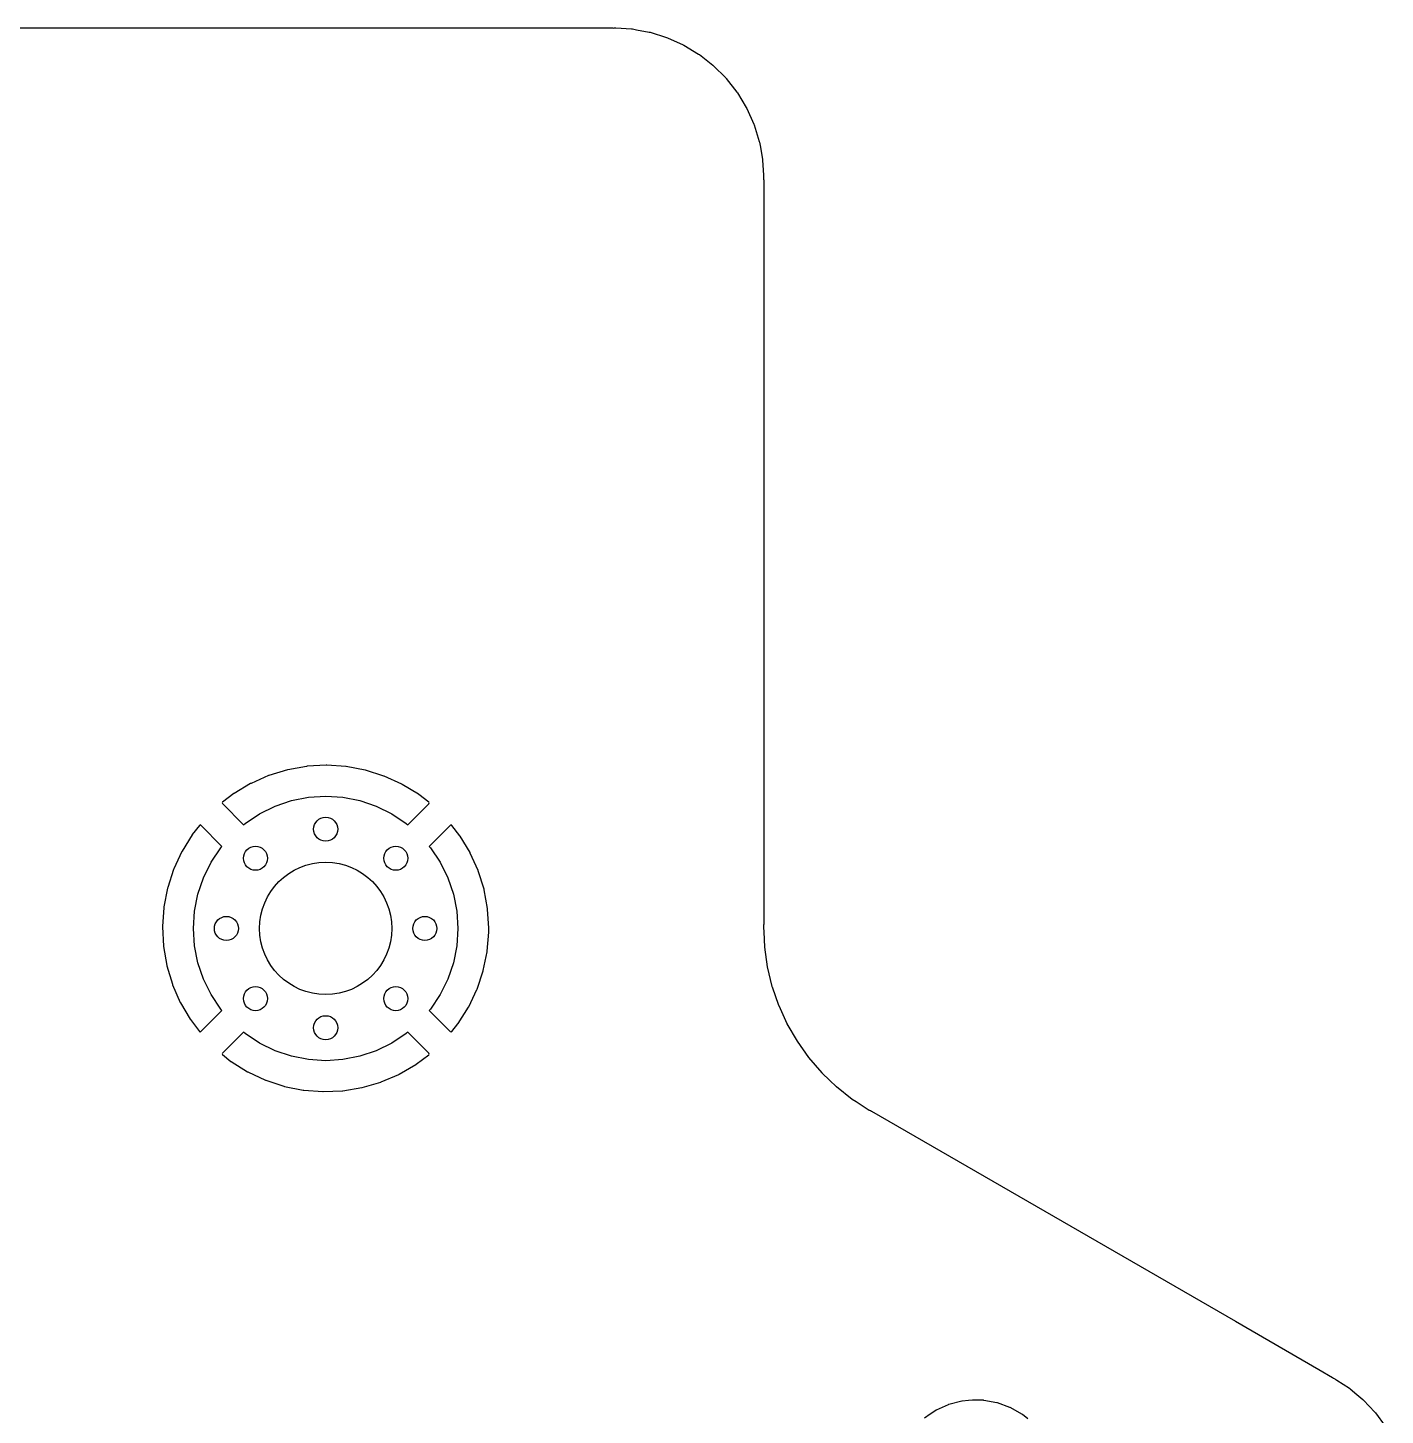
# Model space of a CAD drawing. Extents: x 189 to 319, y -167 to -61.
# Drawn here: x 263.98 to 286.56, y -83.89 to -60.82 of the extents above; entities that cross this region are included whole.
import ezdxf

# ---------------------------------------------------------------- set-up
doc = ezdxf.new("R2010")
doc.units = 0
doc.layers.add('BLACK', color=7, linetype='CONTINUOUS')

msp = doc.modelspace()

# ---------------------------------------------------------------- linework, layer by layer
at = {"layer": 'BLACK', "linetype": 'CONTINUOUS'}
for p, q in [((234.312, -60.8225), (273.681, -60.8225)), ((273.681, -60.8225), (273.7, -60.824)), ((273.7, -60.824), (273.715, -60.8263)), ((273.715, -60.8263), (273.715, -60.8263)), ((273.715, -60.8263), (273.724, -60.8277)), ((273.724, -60.8277), (273.741, -60.8255)), ((273.741, -60.8255), (273.765, -60.8246)), ((273.765, -60.8246), (274.023, -60.8402)), ((274.023, -60.8402), (274.038, -60.8421)), ((274.038, -60.8421), (274.109, -60.855)), ((274.109, -60.855), (274.319, -60.8936)), ((274.319, -60.8936), (274.334, -60.8972)), ((274.334, -60.8972), (274.606, -60.9822)), ((274.606, -60.9822), (274.621, -60.9876)), ((274.621, -60.9876), (274.881, -61.1048)), ((274.881, -61.1048), (274.895, -61.1119)), ((274.895, -61.1119), (275.139, -61.2597)), ((275.139, -61.2597), (275.152, -61.2684)), ((275.152, -61.2684), (275.377, -61.4445)), ((275.377, -61.4445), (275.388, -61.4546)), ((275.388, -61.4546), (275.59, -61.6566)), ((275.59, -61.6566), (275.6, -61.668)), ((275.6, -61.668), (275.776, -61.8929)), ((275.776, -61.8929), (275.785, -61.9054)), ((275.785, -61.9054), (275.933, -62.1499)), ((275.933, -62.1499), (275.94, -62.1634)), ((275.94, -62.1634), (276.057, -62.4239)), ((276.057, -62.4239), (276.062, -62.4381)), ((276.062, -62.4381), (276.147, -62.7109)), ((276.147, -62.7109), (276.151, -62.7257)), ((276.151, -62.7257), (276.161, -62.7811)), ((276.161, -62.7811), (276.202, -63.0067)), ((276.202, -63.0067), (276.204, -63.0218)), ((276.204, -63.0218), (276.219, -63.2725)), ((276.218, -63.2994), (276.217, -63.3083)), ((276.217, -63.3083), (276.218, -63.3172)), ((276.219, -63.2725), (276.218, -63.2992)), ((276.218, -63.2992), (276.218, -63.2994)), ((276.218, -63.3172), (276.218, -63.3172)), ((276.218, -63.3172), (276.221, -63.3398)), ((276.221, -63.3398), (276.222, -63.3561)), ((276.222, -63.3561), (276.222, -75.7212)), ((268.622, -73.1007), (268.308, -73.1563)), ((268.629, -73.0998), (268.622, -73.1007)), ((268.948, -73.0823), (268.629, -73.0998)), ((268.955, -73.0823), (268.948, -73.0823)), ((269.274, -73.1032), (268.955, -73.0823)), ((269.281, -73.1041), (269.274, -73.1032)), ((269.595, -73.1631), (269.281, -73.1041)), ((267.988, -73.2537), (267.697, -73.3827)), ((267.995, -73.2511), (267.988, -73.2537)), ((268.301, -73.1581), (267.995, -73.2511)), ((268.308, -73.1563), (268.301, -73.1581)), ((269.602, -73.1649), (269.595, -73.1631)), ((269.906, -73.2611), (269.602, -73.1649)), ((269.913, -73.2638), (269.906, -73.2611)), ((270.204, -73.3958), (269.913, -73.2638)), ((267.41, -73.5535), (267.224, -73.6968)), ((267.416, -73.5492), (267.41, -73.5535)), ((267.69, -73.3862), (267.416, -73.5492)), ((267.697, -73.3827), (267.69, -73.3862)), ((270.21, -73.3994), (270.204, -73.3958)), ((270.483, -73.5653), (270.21, -73.3994)), ((270.489, -73.5696), (270.483, -73.5653)), ((270.651, -73.6977), (270.489, -73.5696)), ((267.224, -73.6968), (267.215, -73.7084)), ((267.215, -73.7084), (267.222, -73.7203)), ((267.222, -73.7203), (267.573, -74.0715)), ((267.837, -73.8897), (268.096, -73.7625)), ((268.096, -73.7625), (268.368, -73.67)), ((268.368, -73.67), (268.65, -73.6138)), ((268.65, -73.6138), (268.938, -73.595)), ((268.938, -73.595), (269.225, -73.6138)), ((269.225, -73.6138), (269.507, -73.67)), ((269.507, -73.67), (269.779, -73.7625)), ((269.779, -73.7625), (270.037, -73.8897)), ((270.302, -74.0715), (270.652, -73.7212)), ((270.659, -73.7084), (270.651, -73.6977)), ((270.652, -73.7212), (270.659, -73.7084)), ((267.598, -74.0496), (267.837, -73.8897)), ((270.037, -73.8897), (270.277, -74.0496)), ((266.716, -74.2383), (266.549, -74.5098)), ((266.72, -74.2321), (266.716, -74.2383)), ((266.84, -74.0813), (266.72, -74.2321)), ((266.851, -74.0736), (266.84, -74.0813)), ((266.864, -74.0807), (266.851, -74.0736)), ((267.214, -74.4307), (266.864, -74.0807)), ((267.573, -74.0715), (267.598, -74.0496)), ((270.277, -74.0496), (270.302, -74.0715)), ((271.012, -74.0797), (270.661, -74.4307)), ((271.024, -74.0732), (271.012, -74.0797)), ((271.035, -74.0816), (271.024, -74.0732)), ((271.171, -74.2554), (271.035, -74.0816)), ((271.175, -74.2616), (271.171, -74.2554)), ((271.34, -74.5348), (271.175, -74.2616)), ((267.032, -74.695), (267.192, -74.4557)), ((267.192, -74.4557), (267.214, -74.4307)), ((270.661, -74.4307), (270.683, -74.4557)), ((270.683, -74.4557), (270.843, -74.695)), ((266.545, -74.5164), (266.411, -74.8061)), ((266.549, -74.5098), (266.545, -74.5164)), ((266.905, -74.9531), (267.032, -74.695)), ((270.843, -74.695), (270.97, -74.9531)), ((271.343, -74.5416), (271.34, -74.5348)), ((271.474, -74.8326), (271.343, -74.5416)), ((266.409, -74.8131), (266.311, -75.1167)), ((266.411, -74.8061), (266.409, -74.8131)), ((266.812, -75.2256), (266.905, -74.9531)), ((270.97, -74.9531), (271.063, -75.2256)), ((271.476, -74.8397), (271.474, -74.8326)), ((271.571, -75.1443), (271.476, -74.8397)), ((266.309, -75.124), (266.248, -75.4372)), ((266.311, -75.1167), (266.309, -75.124)), ((271.573, -75.1516), (271.571, -75.1443)), ((271.63, -75.4654), (271.573, -75.1516)), ((266.756, -75.5078), (266.812, -75.2256)), ((271.063, -75.2256), (271.119, -75.5078)), ((266.247, -75.4447), (266.225, -75.7628)), ((266.248, -75.4372), (266.247, -75.4447)), ((266.738, -75.795), (266.756, -75.5078)), ((271.119, -75.5078), (271.137, -75.795)), ((271.631, -75.4729), (271.63, -75.4654)), ((271.65, -75.7928), (271.631, -75.4729)), ((266.225, -75.7628), (266.225, -75.7704)), ((266.225, -75.7704), (266.241, -76.0889)), ((266.756, -76.0822), (266.738, -75.795)), ((271.137, -75.795), (271.119, -76.0822)), ((271.624, -76.1735), (271.65, -75.8541)), ((271.65, -75.7972), (271.65, -75.7928)), ((271.65, -75.8496), (271.65, -75.7972)), ((271.65, -75.8541), (271.65, -75.8496)), ((276.221, -75.7406), (276.217, -75.7643)), ((276.217, -75.7643), (276.218, -75.7732)), ((276.218, -75.7732), (276.218, -75.7744)), ((276.218, -75.7744), (276.218, -75.7804)), ((276.218, -75.7804), (276.222, -75.8496)), ((276.222, -75.7212), (276.221, -75.7406)), ((276.222, -75.8496), (276.234, -76.1044)), ((266.241, -76.0889), (266.242, -76.0964)), ((266.242, -76.0964), (266.296, -76.4108)), ((266.812, -76.3644), (266.756, -76.0822)), ((271.119, -76.0822), (271.063, -76.3644)), ((276.234, -76.1044), (276.281, -76.4352)), ((271.559, -76.4934), (271.623, -76.181)), ((271.623, -76.181), (271.624, -76.1735)), ((266.296, -76.4108), (266.297, -76.4181)), ((266.297, -76.4181), (266.389, -76.7237)), ((266.905, -76.6369), (266.812, -76.3644)), ((271.063, -76.3644), (270.97, -76.6369)), ((271.456, -76.8033), (271.557, -76.5008)), ((271.557, -76.5008), (271.559, -76.4934)), ((276.281, -76.4352), (276.36, -76.76)), ((266.389, -76.7237), (266.391, -76.7308)), ((266.391, -76.7308), (266.519, -77.0232)), ((267.032, -76.895), (266.905, -76.6369)), ((270.97, -76.6369), (270.843, -76.895)), ((271.453, -76.8103), (271.456, -76.8033)), ((276.36, -76.76), (276.361, -76.7628)), ((276.361, -76.7628), (276.361, -76.7628)), ((276.361, -76.7628), (276.469, -77.073)), ((266.519, -77.0232), (266.522, -77.0299)), ((266.522, -77.0299), (266.684, -77.3049)), ((267.192, -77.1343), (267.032, -76.895)), ((270.843, -76.895), (270.683, -77.1343)), ((271.317, -77.0985), (271.453, -76.8103)), ((266.863, -77.5107), (267.214, -77.1593)), ((267.214, -77.1593), (267.192, -77.1343)), ((270.683, -77.1343), (270.661, -77.1593)), ((270.661, -77.1593), (271.011, -77.5091)), ((271.143, -77.3749), (271.313, -77.1052)), ((271.313, -77.1052), (271.317, -77.0985)), ((276.469, -77.073), (276.469, -77.073)), ((276.469, -77.073), (276.47, -77.0758)), ((276.47, -77.0758), (276.471, -77.0785)), ((276.471, -77.0785), (276.606, -77.3749)), ((266.684, -77.3049), (266.688, -77.3111)), ((266.688, -77.3111), (266.839, -77.5089)), ((271.034, -77.5089), (271.138, -77.3811)), ((271.138, -77.3811), (271.143, -77.3749)), ((276.606, -77.3749), (276.608, -77.3798)), ((276.608, -77.3798), (276.776, -77.6692)), ((266.839, -77.5089), (266.85, -77.5174)), ((266.85, -77.5174), (266.863, -77.5107)), ((267.573, -77.5185), (267.223, -77.8684)), ((267.598, -77.5404), (267.573, -77.5185)), ((267.837, -77.7003), (267.598, -77.5404)), ((268.096, -77.8275), (267.837, -77.7003)), ((270.037, -77.7003), (269.779, -77.8275)), ((270.277, -77.5404), (270.037, -77.7003)), ((270.302, -77.5185), (270.277, -77.5404)), ((270.654, -77.8703), (270.302, -77.5185)), ((271.011, -77.5091), (271.024, -77.5162)), ((271.024, -77.5162), (271.034, -77.5089)), ((276.776, -77.6692), (276.969, -77.9415)), ((267.223, -77.8684), (267.216, -77.8814)), ((267.216, -77.8814), (267.224, -77.8919)), ((267.224, -77.8919), (267.363, -78.004)), ((268.368, -77.92), (268.096, -77.8275)), ((268.65, -77.9762), (268.368, -77.92)), ((269.507, -77.92), (269.225, -77.9762)), ((269.779, -77.8275), (269.507, -77.92)), ((270.442, -78.0524), (270.652, -77.8939)), ((270.652, -77.8939), (270.66, -77.8825)), ((270.66, -77.8825), (270.654, -77.8703)), ((276.969, -77.9415), (277.188, -78.194)), ((267.363, -78.004), (267.369, -78.0084)), ((267.369, -78.0084), (267.64, -78.1772)), ((267.64, -78.1772), (267.646, -78.1808)), ((267.646, -78.1808), (267.935, -78.3158)), ((268.938, -77.995), (268.65, -77.9762)), ((269.225, -77.9762), (268.938, -77.995)), ((270.16, -78.2168), (270.436, -78.0566)), ((270.436, -78.0566), (270.442, -78.0524)), ((267.935, -78.3158), (267.942, -78.3186)), ((267.942, -78.3186), (268.245, -78.418)), ((268.245, -78.418), (268.253, -78.4199)), ((269.547, -78.4384), (269.853, -78.3486)), ((269.853, -78.3486), (269.86, -78.3461)), ((269.86, -78.3461), (270.153, -78.2202)), ((270.153, -78.2202), (270.16, -78.2168)), ((277.188, -78.194), (277.323, -78.3223)), ((277.323, -78.3223), (277.425, -78.4199)), ((268.253, -78.4199), (268.566, -78.4821)), ((268.566, -78.4821), (268.573, -78.4831)), ((268.573, -78.4831), (268.891, -78.5073)), ((268.891, -78.5073), (268.899, -78.5074)), ((268.899, -78.5074), (269.217, -78.4933)), ((269.217, -78.4933), (269.225, -78.4925)), ((269.225, -78.4925), (269.539, -78.4401)), ((269.539, -78.4401), (269.547, -78.4384)), ((277.425, -78.4199), (277.43, -78.4247)), ((277.43, -78.4247), (277.693, -78.6313)), ((277.693, -78.6313), (277.759, -78.6739)), ((277.759, -78.6739), (277.945, -78.7935)), ((277.945, -78.7935), (277.957, -78.8024)), ((277.957, -78.8024), (277.959, -78.8035)), ((277.959, -78.8035), (277.959, -78.8035)), ((277.959, -78.8035), (277.963, -78.8066)), ((277.963, -78.8066), (277.967, -78.8091)), ((277.967, -78.8091), (277.967, -78.8091)), ((277.967, -78.8091), (277.968, -78.8097)), ((277.968, -78.8097), (277.973, -78.813)), ((277.973, -78.813), (277.999, -78.8234)), ((277.999, -78.8234), (278.015, -78.8312)), ((278.015, -78.8312), (284.066, -82.3249)), ((284.066, -82.3249), (285.452, -83.1247)), ((285.452, -83.1247), (285.683, -83.2585)), ((285.683, -83.2585), (285.699, -83.2694)), ((285.699, -83.2694), (285.718, -83.2845)), ((285.718, -83.2845), (285.726, -83.2879)), ((285.726, -83.2879), (285.726, -83.2879)), ((285.726, -83.2879), (285.734, -83.2913)), ((285.734, -83.2913), (285.755, -83.3024)), ((285.755, -83.3024), (285.962, -83.4383)), ((285.962, -83.4383), (285.974, -83.4471)), ((285.974, -83.4471), (286.088, -83.5425)), ((279.292, -83.7122), (279.091, -83.8026)), ((279.297, -83.71), (279.292, -83.7122)), ((279.292, -83.7122), (279.292, -83.7122)), ((279.302, -83.7087), (279.297, -83.71)), ((279.515, -83.6534), (279.302, -83.7087)), ((279.302, -83.7087), (279.302, -83.7087)), ((279.52, -83.6521), (279.515, -83.6534)), ((279.515, -83.6534), (279.515, -83.6534)), ((279.525, -83.6516), (279.52, -83.6521)), ((279.625, -83.6431), (279.525, -83.6516)), ((279.525, -83.6516), (279.525, -83.6516)), ((279.692, -83.6375), (279.625, -83.6431)), ((279.854, -83.6375), (279.692, -83.6375)), ((279.856, -83.6375), (279.854, -83.6375)), ((279.861, -83.6378), (279.856, -83.6375)), ((279.856, -83.6375), (279.856, -83.6375)), ((279.878, -83.6386), (279.861, -83.6378)), ((279.882, -83.6393), (279.878, -83.6386)), ((280.1, -83.6787), (279.882, -83.6393)), ((279.882, -83.6393), (279.882, -83.6393)), ((280.105, -83.6797), (280.1, -83.6787)), ((280.1, -83.6787), (280.1, -83.6787)), ((280.11, -83.6815), (280.105, -83.6797)), ((280.317, -83.7565), (280.11, -83.6815)), ((280.11, -83.6815), (280.11, -83.6815)), ((286.088, -83.5425), (286.185, -83.6239)), ((286.185, -83.6239), (286.195, -83.634)), ((286.195, -83.634), (286.384, -83.8341)), ((278.99, -83.8699), (278.895, -83.9336)), ((279.082, -83.8077), (278.99, -83.8699)), ((279.086, -83.8048), (279.082, -83.8077)), ((279.082, -83.8077), (279.082, -83.8077)), ((279.091, -83.8026), (279.086, -83.8048)), ((280.322, -83.7584), (280.317, -83.7565)), ((280.317, -83.7565), (280.317, -83.7565)), ((280.523, -83.8725), (280.322, -83.7584)), ((280.527, -83.8759), (280.523, -83.8725)), ((280.616, -83.9491), (280.527, -83.8759)), ((280.527, -83.8759), (280.527, -83.8759)), ((286.384, -83.8341), (286.393, -83.8453)), ((286.393, -83.8453), (286.558, -84.066))]:
    msp.add_line(p, q, dxfattribs=at)
at = {"layer": 'BLACK'}
for centre, radius in [((268.938, -74.145), 0.2), ((267.771, -74.6283), 0.2), ((270.104, -74.6283), 0.2), ((268.938, -75.795), 1.1), ((267.287, -75.795), 0.2), ((270.587, -75.795), 0.2), ((267.771, -76.9617), 0.2), ((270.104, -76.9617), 0.2), ((268.938, -77.445), 0.2)]:
    msp.add_circle(centre, radius, dxfattribs=at)

doc.saveas('drawing.dxf')
